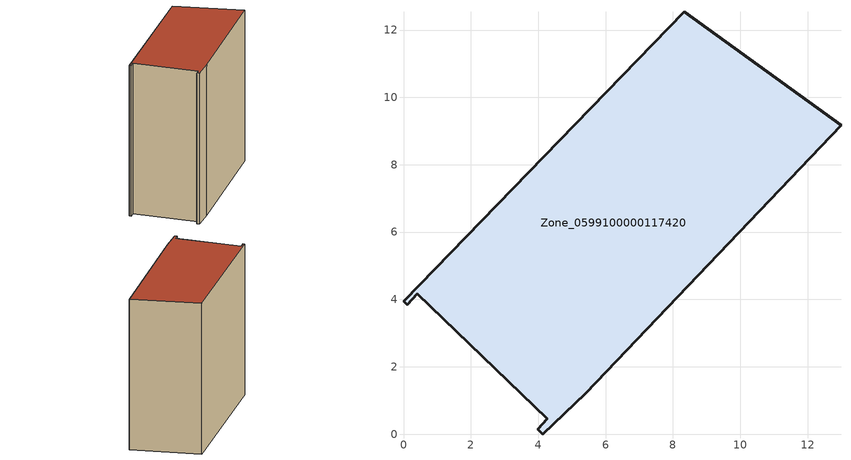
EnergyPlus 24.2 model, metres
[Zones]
Zone_0599100000117420
 floor ground (C_G): 4.27,0.46 0.41,4.17 0.1,3.85 0,3.95 8.34,12.54 12.99,9.18 5.41,1.22 4.14,0 3.98,0.15 z0
 wall outside (C_F): 4.27,0.46 3.98,0.15 4.14,0 5.41,1.22 12.99,9.18 8.34,12.54 0,3.95 0.1,3.85 0.41,4.17 4.27,0.46 z0:12.9
 roof outside (C_R): 0.41,4.17 4.27,0.46 3.98,0.15 4.14,0 5.41,1.22 12.99,9.18 8.34,12.54 0,3.95 0.1,3.85 z12.9
[BUILDING]
Pand.0599100000117420: North Axis=0; Terrain=City; Loads Convergence Tolerance Value=0.04; Temperature Convergence Tolerance Value=0.4; Solar Distribution=FullExterior; Maximum Number of Warmup Days=25; Minimum Number of Warmup Days=1
[Site:Location]
Rotterdam.The.Hague.AP_ZH_NLD Design_Conditions: Latitude=51.96; Longitude=4.45; Time Zone=1; Elevation=-4.5
[SITE:GROUNDTEMPERATURE:BUILDINGSURFACE]
18, 18, 18, 18, 18, 18, 18, 18, 18, 18, 18, 18
[MATERIAL] Thermal Absorptance=0.9; Solar Absorptance=0.7; Visible Absorptance=0.7
Name | Roughness | Thickness | Conductivity | Density | Specific Heat
G.TI.1946 | MediumSmooth | 0.15 | 1 | 540 | 1210
F.TI.1946 | Rough | 0.3 | 0.857143 | 1920 | 840
R.TI.1946 | MediumRough | 0.2 | 0.1 | 1500 | 1000
[CONSTRUCTION]
C_G: G.TI.1946
C_F: F.TI.1946
C_R: R.TI.1946
[ZONE]
Zone_0599100000117420: Type=1; Multiplier=1; Ceiling Height=Autocalculate; Volume=Autocalculate; Floor Area=autocalculate; Part of Total Floor Area=Yes
[ZONEINFILTRATION:DESIGNFLOWRATE]
Infil_Zone_0599100000117420: Zone or ZoneList or Space or SpaceList=Zone_0599100000117420; Schedule=AlwaysOn; Design Flow Rate Calculation Method=Flow/Area; Flow Rate per Floor Area=0.003; Constant Term Coefficient=1; Temperature Term Coefficient=0; Velocity Term Coefficient=0; Velocity Squared Term Coefficient=0
[HVACTEMPLATE:ZONE:IDEALLOADSAIRSYSTEM]
Zone_0599100000117420: Maximum Heating Supply Air Temperature=50; Minimum Cooling Supply Air Temperature=13; Maximum Heating Supply Air Humidity Ratio=0.0156; Minimum Cooling Supply Air Humidity Ratio=0.0077; Heating Limit=NoLimit; Cooling Limit=NoLimit; Dehumidification Control Type=ConstantSensibleHeatRatio; Cooling Sensible Heat Ratio=0.7; Dehumidification Setpoint=60; Humidification Control Type=None; Humidification Setpoint=30; Outdoor Air Method=None; Outdoor Air Flow Rate per Person=0.00944; Outdoor Air Flow Rate per Zone Floor Area=0; Outdoor Air Flow Rate per Zone=0; Demand Controlled Ventilation Type=None; Outdoor Air Economizer Type=NoEconomizer; Heat Recovery Type=None; Sensible Heat Recovery Effectiveness=0.7; Latent Heat Recovery Effectiveness=0.65
[ZONECONTROL:THERMOSTAT]
ThermostatControl_Zone_0599100000117420: Zone or ZoneList=Zone_0599100000117420; Control Type Schedule=DualSetpointControlType; Control 1=Thermostat_Zone_0599100000117420; Temperature Difference Between Cutout And Setpoint=0
[THERMOSTATSETPOINT:DUALSETPOINT]
Thermostat_Zone_0599100000117420: Heating Setpoint Temperature Schedule=HeatingSetpoint_Zone_0599100000117420; Cooling Setpoint Temperature Schedule=CoolingSetpoint_Zone_0599100000117420
[SCHEDULE:COMPACT]
HeatingSetpoint_Zone_0599100000117420: Through: 12/31, For: AllDays, Until: 24:00, 21
CoolingSetpoint_Zone_0599100000117420: Through: 12/31, For: AllDays, Until: 24:00, 24
DualSetpointControlType: Through: 12/31, For: AllDays, Until: 24:00, 4
AlwaysOn: Through: 12/31, For: AllDays, Until: 24:00, 1
